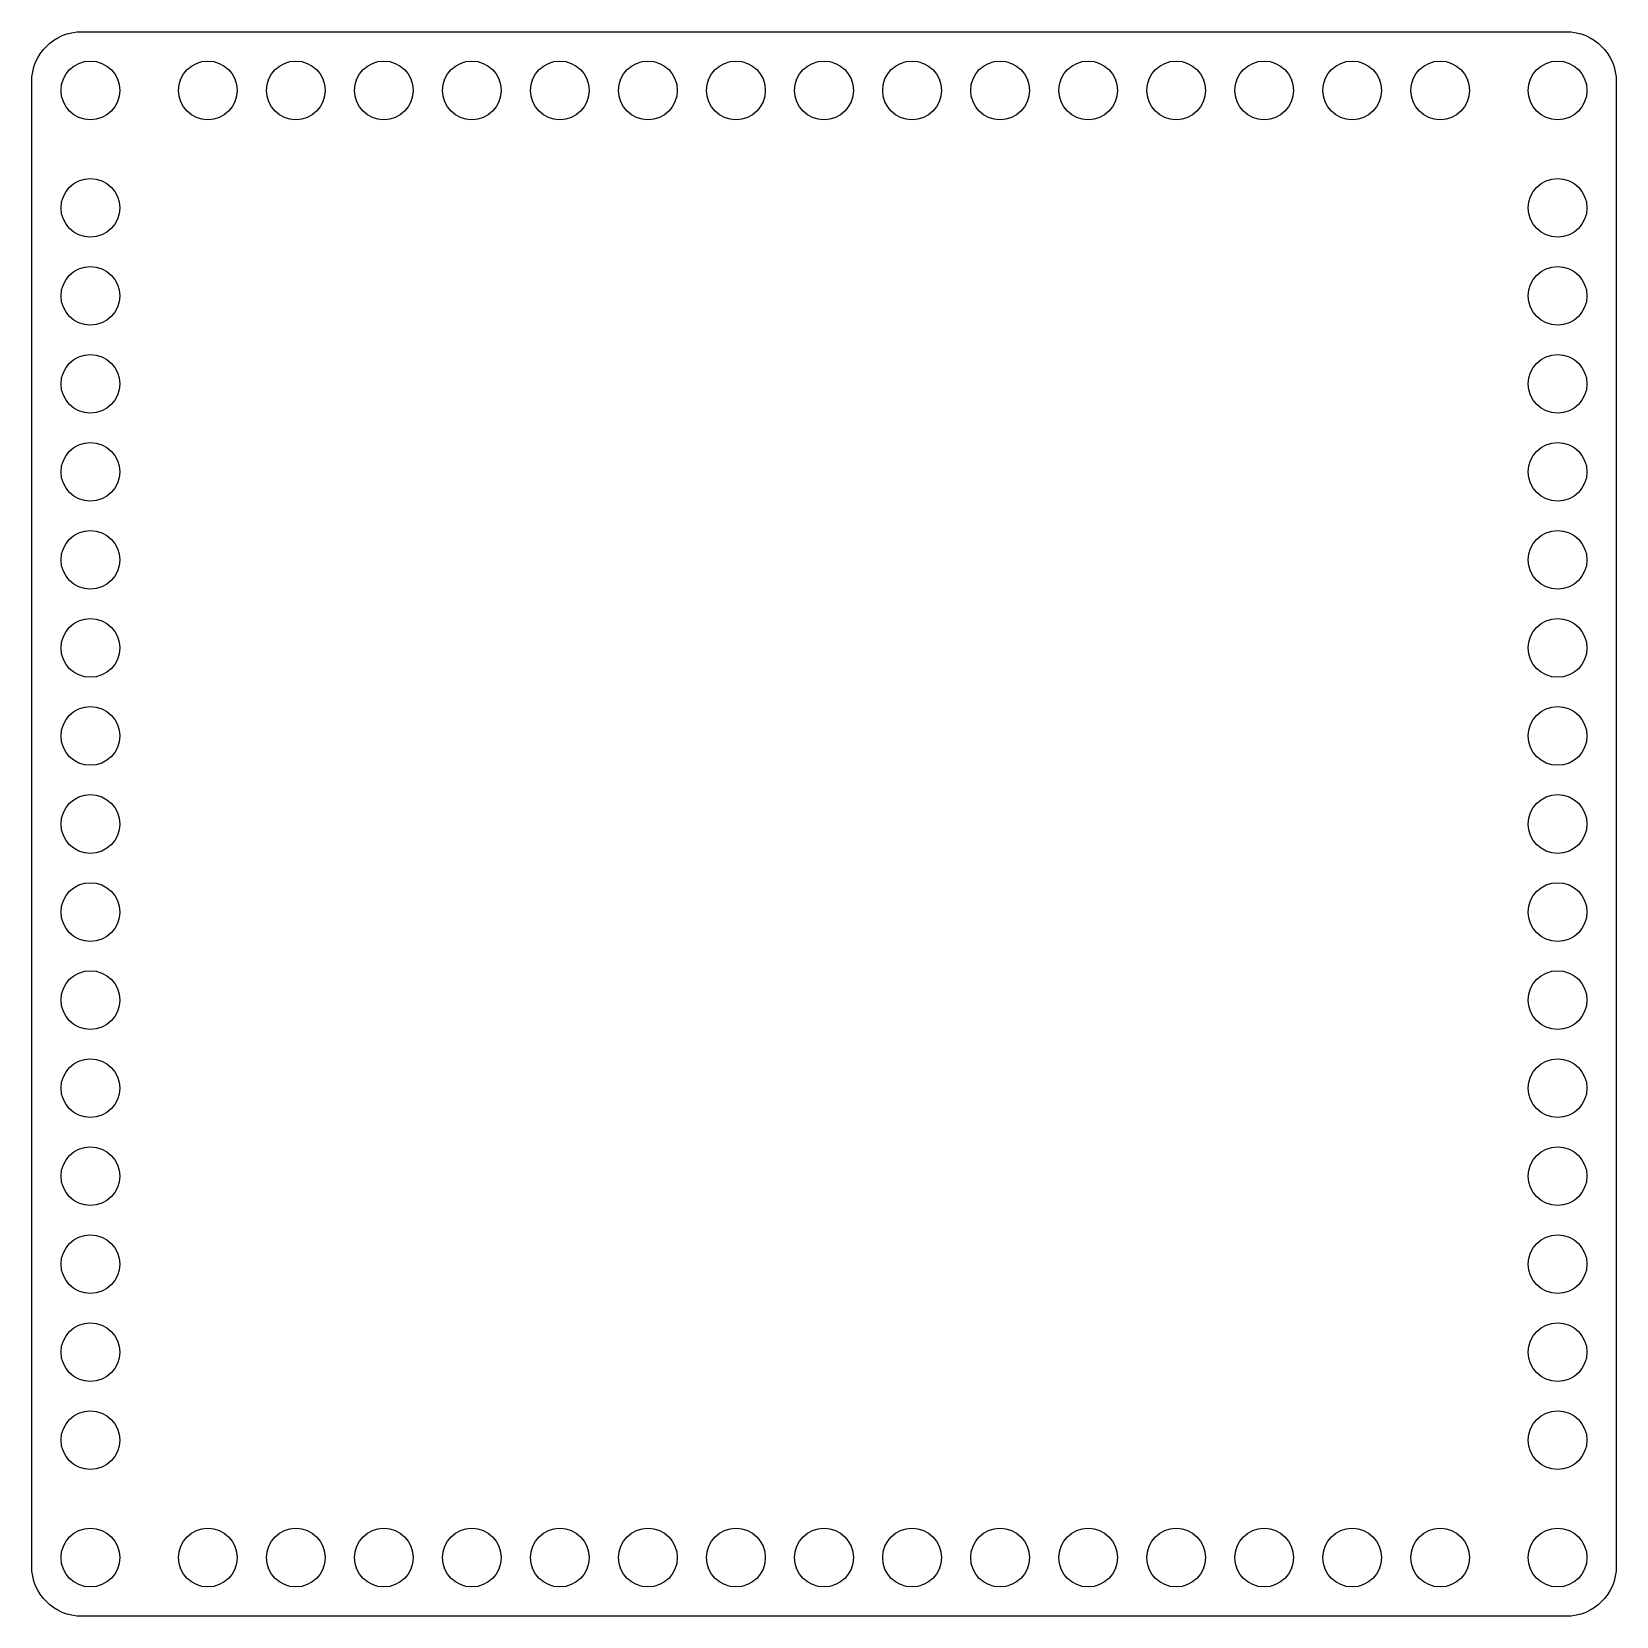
# Model space of a CAD drawing. Extents: x 1319 to 2084, y 468 to 1234.
import ezdxf

# ---------------------------------------------------------------- set-up
doc = ezdxf.new("R2010")
doc.units = 0
doc.layers.add('W0102_Printing_27X27', color=7, linetype='CONTINUOUS')

msp = doc.modelspace()

# ---------------------------------------------------------------- linework, layer by layer
at = {"layer": 'W0102_Printing_27X27', "color": 1}
for points in [[(1342.866866, 1233.664669), (2059.776849, 1233.664669)], [(1318.644867, 492.532688), (1318.644867, 1209.44267)], [(2083.998848, 1209.44267), (2083.998848, 492.532688)], [(2059.776849, 468.310688), (1342.866866, 468.310688)]]:
    msp.add_lwpolyline(points, dxfattribs=at)
for points in [[(1417.857265, 1205.31867)], [(1460.376963, 1205.31867)], [(1502.896562, 1205.31867)], [(1545.416361, 1205.31867)], [(1587.93596, 1205.31867)], [(1630.455659, 1205.31867)], [(1672.975258, 1205.31867)], [(1715.495057, 1205.31867)], [(1758.014756, 1205.31867)], [(1800.534355, 1205.31867)], [(1843.054054, 1205.31867)], [(1885.573853, 1205.31867)], [(1928.093452, 1205.31867)], [(1970.613151, 1205.31867)], [(2013.13275, 1205.31867)], [(2069.825648, 1205.31857)], [(1346.991166, 1191.14527)], [(1346.991066, 1134.452372)], [(2055.652549, 1134.452372)], [(1346.991066, 1091.932673)], [(2055.652549, 1091.932673)], [(1346.991066, 1049.413074)], [(2055.652549, 1049.413074)], [(1346.991066, 1006.893375)], [(2055.652549, 1006.893375)], [(1346.991066, 964.373676)], [(2055.652549, 964.373676)], [(1346.991066, 921.853977)], [(2055.652549, 921.853977)], [(1346.991066, 879.334278)], [(2055.652549, 879.334278)], [(1346.991066, 836.814579)], [(2055.652549, 836.814579)], [(1346.991066, 794.29488)], [(2055.652549, 794.29488)], [(1346.991066, 751.775281)], [(2055.652549, 751.775281)], [(1346.991066, 709.255582)], [(2055.652549, 709.255582)], [(1346.991066, 666.735883)], [(2055.652549, 666.735883)], [(1346.991066, 624.216184)], [(2055.652549, 624.216184)], [(1346.991066, 581.696485)], [(2055.652549, 581.696485)], [(1346.991066, 539.176787)], [(2055.652549, 539.176787)], [(1417.857265, 496.657088)], [(1460.376963, 496.657088)], [(1502.896562, 496.657088)], [(1545.416361, 496.657088)], [(1587.93596, 496.657088)], [(1630.455659, 496.657088)], [(1672.975258, 496.657088)], [(1715.495057, 496.657088)], [(1758.014756, 496.657088)], [(1800.534355, 496.657088)], [(1843.054054, 496.657088)], [(1885.573853, 496.657088)], [(1928.093452, 496.657088)], [(1970.613151, 496.657088)], [(2013.13275, 496.657088)], [(2069.825648, 496.657088)], [(1346.991066, 482.483888)], [(2059.776849, 468.310688)]]:
    msp.add_lwpolyline(points, close=True, dxfattribs=at)
for points in [[(1318.644867, 1209.44267), (1318.644867, 1222.820669), (1329.488867, 1233.664669), (1342.866866, 1233.664669)], [(2059.776849, 1233.664669), (2073.153848, 1233.664669), (2083.998848, 1222.820669), (2083.998848, 1209.44267)], [(1332.818167, 1205.31827), (1332.818167, 1213.14627), (1339.163167, 1219.49227), (1346.991166, 1219.49227)], [(1346.991166, 1219.49227), (1354.819166, 1219.49227), (1361.164166, 1213.14627), (1361.164166, 1205.31827)], [(1389.511265, 1205.31867), (1389.511265, 1213.14667), (1395.856265, 1219.49167), (1403.684265, 1219.49167)], [(1403.684265, 1219.49167), (1411.511265, 1219.49167), (1417.857265, 1213.14667), (1417.857265, 1205.31867)], [(1432.030964, 1205.31867), (1432.030964, 1213.14667), (1438.375964, 1219.49167), (1446.203964, 1219.49167)], [(1446.203964, 1219.49167), (1454.030964, 1219.49167), (1460.376963, 1213.14667), (1460.376963, 1205.31867)], [(1474.550563, 1205.31867), (1474.550563, 1213.14667), (1480.895563, 1219.49167), (1488.723563, 1219.49167)], [(1488.723563, 1219.49167), (1496.550563, 1219.49167), (1502.896562, 1213.14667), (1502.896562, 1205.31867)], [(1517.069362, 1205.31867), (1517.069362, 1213.14667), (1523.415362, 1219.49167), (1531.243362, 1219.49167)], [(1531.243362, 1219.49167), (1539.070362, 1219.49167), (1545.416361, 1213.14667), (1545.416361, 1205.31867)], [(1559.589961, 1205.31867), (1559.589961, 1213.14667), (1565.934961, 1219.49167), (1573.762961, 1219.49167)], [(1573.762961, 1219.49167), (1581.58996, 1219.49167), (1587.93596, 1213.14667), (1587.93596, 1205.31867)], [(1602.10966, 1205.31867), (1602.10966, 1213.14667), (1608.45466, 1219.49167), (1616.28266, 1219.49167)], [(1616.28266, 1219.49167), (1624.109659, 1219.49167), (1630.455659, 1213.14667), (1630.455659, 1205.31867)], [(1644.629259, 1205.31867), (1644.629259, 1213.14667), (1650.974259, 1219.49167), (1658.802259, 1219.49167)], [(1658.802259, 1219.49167), (1666.629258, 1219.49167), (1672.975258, 1213.14667), (1672.975258, 1205.31867)], [(1687.148058, 1205.31867), (1687.148058, 1213.14667), (1693.494058, 1219.49167), (1701.322057, 1219.49167)], [(1701.322057, 1219.49167), (1709.149057, 1219.49167), (1715.495057, 1213.14667), (1715.495057, 1205.31867)], [(1729.668757, 1205.31867), (1729.668757, 1213.14667), (1736.013757, 1219.49167), (1743.841756, 1219.49167)], [(1743.841756, 1219.49167), (1751.668756, 1219.49167), (1758.014756, 1213.14667), (1758.014756, 1205.31867)], [(1772.188356, 1205.31867), (1772.188356, 1213.14667), (1778.533356, 1219.49167), (1786.361355, 1219.49167)], [(1786.361355, 1219.49167), (1794.188355, 1219.49167), (1800.534355, 1213.14667), (1800.534355, 1205.31867)], [(1814.708055, 1205.31867), (1814.708055, 1213.14667), (1821.053054, 1219.49167), (1828.881054, 1219.49167)], [(1828.881054, 1219.49167), (1836.708054, 1219.49167), (1843.054054, 1213.14667), (1843.054054, 1205.31867)], [(1857.226854, 1205.31867), (1857.226854, 1213.14667), (1863.572853, 1219.49167), (1871.400853, 1219.49167)], [(1871.400853, 1219.49167), (1879.227853, 1219.49167), (1885.573853, 1213.14667), (1885.573853, 1205.31867)], [(1899.747453, 1205.31867), (1899.747453, 1213.14667), (1906.092452, 1219.49167), (1913.920452, 1219.49167)], [(1913.920452, 1219.49167), (1921.747452, 1219.49167), (1928.093452, 1213.14667), (1928.093452, 1205.31867)], [(1942.267151, 1205.31867), (1942.267151, 1213.14667), (1948.612151, 1219.49167), (1956.440151, 1219.49167)], [(1956.440151, 1219.49167), (1964.267151, 1219.49167), (1970.613151, 1213.14667), (1970.613151, 1205.31867)], [(1984.78675, 1205.31867), (1984.78675, 1213.14667), (1991.13175, 1219.49167), (1998.95975, 1219.49167)], [(1998.95975, 1219.49167), (2006.78675, 1219.49167), (2013.13275, 1213.14667), (2013.13275, 1205.31867)], [(2041.479649, 1205.31857), (2041.479649, 1213.14657), (2047.824649, 1219.49157), (2055.652649, 1219.49157)], [(2055.652649, 1219.49157), (2063.480648, 1219.49157), (2069.825648, 1213.14657), (2069.825648, 1205.31857)], [(1346.991166, 1191.14527), (1339.163167, 1191.14527), (1332.818167, 1197.49127), (1332.818167, 1205.31827)], [(1361.164166, 1205.31827), (1361.164166, 1197.49127), (1354.819166, 1191.14527), (1346.991166, 1191.14527)], [(1403.684265, 1191.14567), (1395.856265, 1191.14567), (1389.511265, 1197.49067), (1389.511265, 1205.31867)], [(1417.857265, 1205.31867), (1417.857265, 1197.49067), (1411.511265, 1191.14567), (1403.684265, 1191.14567)], [(1446.203964, 1191.14567), (1438.375964, 1191.14567), (1432.030964, 1197.49067), (1432.030964, 1205.31867)], [(1460.376963, 1205.31867), (1460.376963, 1197.49067), (1454.030964, 1191.14567), (1446.203964, 1191.14567)], [(1488.723563, 1191.14567), (1480.895563, 1191.14567), (1474.550563, 1197.49067), (1474.550563, 1205.31867)], [(1502.896562, 1205.31867), (1502.896562, 1197.49067), (1496.550563, 1191.14567), (1488.723563, 1191.14567)], [(1531.243362, 1191.14567), (1523.415362, 1191.14567), (1517.069362, 1197.49067), (1517.069362, 1205.31867)], [(1545.416361, 1205.31867), (1545.416361, 1197.49067), (1539.070362, 1191.14567), (1531.243362, 1191.14567)], [(1573.762961, 1191.14567), (1565.934961, 1191.14567), (1559.589961, 1197.49067), (1559.589961, 1205.31867)], [(1587.93596, 1205.31867), (1587.93596, 1197.49067), (1581.58996, 1191.14567), (1573.762961, 1191.14567)], [(1616.28266, 1191.14567), (1608.45466, 1191.14567), (1602.10966, 1197.49067), (1602.10966, 1205.31867)], [(1630.455659, 1205.31867), (1630.455659, 1197.49067), (1624.109659, 1191.14567), (1616.28266, 1191.14567)], [(1658.802259, 1191.14567), (1650.974259, 1191.14567), (1644.629259, 1197.49067), (1644.629259, 1205.31867)], [(1672.975258, 1205.31867), (1672.975258, 1197.49067), (1666.629258, 1191.14567), (1658.802259, 1191.14567)], [(1701.322057, 1191.14567), (1693.494058, 1191.14567), (1687.148058, 1197.49067), (1687.148058, 1205.31867)], [(1715.495057, 1205.31867), (1715.495057, 1197.49067), (1709.149057, 1191.14567), (1701.322057, 1191.14567)], [(1743.841756, 1191.14567), (1736.013757, 1191.14567), (1729.668757, 1197.49067), (1729.668757, 1205.31867)], [(1758.014756, 1205.31867), (1758.014756, 1197.49067), (1751.668756, 1191.14567), (1743.841756, 1191.14567)], [(1786.361355, 1191.14567), (1778.533356, 1191.14567), (1772.188356, 1197.49067), (1772.188356, 1205.31867)], [(1800.534355, 1205.31867), (1800.534355, 1197.49067), (1794.188355, 1191.14567), (1786.361355, 1191.14567)], [(1828.881054, 1191.14567), (1821.053054, 1191.14567), (1814.708055, 1197.49067), (1814.708055, 1205.31867)], [(1843.054054, 1205.31867), (1843.054054, 1197.49067), (1836.708054, 1191.14567), (1828.881054, 1191.14567)], [(1871.400853, 1191.14567), (1863.572853, 1191.14567), (1857.226854, 1197.49067), (1857.226854, 1205.31867)], [(1885.573853, 1205.31867), (1885.573853, 1197.49067), (1879.227853, 1191.14567), (1871.400853, 1191.14567)], [(1913.920452, 1191.14567), (1906.092452, 1191.14567), (1899.747453, 1197.49067), (1899.747453, 1205.31867)], [(1928.093452, 1205.31867), (1928.093452, 1197.49067), (1921.747452, 1191.14567), (1913.920452, 1191.14567)], [(1956.440151, 1191.14567), (1948.612151, 1191.14567), (1942.267151, 1197.49067), (1942.267151, 1205.31867)], [(1970.613151, 1205.31867), (1970.613151, 1197.49067), (1964.267151, 1191.14567), (1956.440151, 1191.14567)], [(1998.95975, 1191.14567), (1991.13175, 1191.14567), (1984.78675, 1197.49067), (1984.78675, 1205.31867)], [(2013.13275, 1205.31867), (2013.13275, 1197.49067), (2006.78675, 1191.14567), (1998.95975, 1191.14567)], [(2055.652649, 1191.14557), (2047.824649, 1191.14557), (2041.479649, 1197.49057), (2041.479649, 1205.31857)], [(2069.825648, 1205.31857), (2069.825648, 1197.49057), (2063.480648, 1191.14557), (2055.652649, 1191.14557)], [(1332.818067, 1148.625371), (1332.818067, 1156.453371), (1339.163067, 1162.798371), (1346.991066, 1162.798371)], [(1346.991066, 1162.798371), (1354.819066, 1162.798371), (1361.164066, 1156.453371), (1361.164066, 1148.625371)], [(2041.479549, 1148.625371), (2041.479549, 1156.453371), (2047.824549, 1162.798371), (2055.652549, 1162.798371)], [(2055.652549, 1162.798371), (2063.480548, 1162.798371), (2069.825548, 1156.453371), (2069.825548, 1148.625371)], [(1346.991066, 1134.452372), (1339.163067, 1134.452372), (1332.818067, 1140.798371), (1332.818067, 1148.625371)], [(1361.164066, 1148.625371), (1361.164066, 1140.798371), (1354.819066, 1134.452372), (1346.991066, 1134.452372)], [(2055.652549, 1134.452372), (2047.824549, 1134.452372), (2041.479549, 1140.798371), (2041.479549, 1148.625371)], [(2069.825548, 1148.625371), (2069.825548, 1140.798371), (2063.480548, 1134.452372), (2055.652549, 1134.452372)], [(1332.818067, 1106.105672), (1332.818067, 1113.933672), (1339.163067, 1120.278672), (1346.991066, 1120.278672)], [(1346.991066, 1120.278672), (1354.819066, 1120.278672), (1361.164066, 1113.933672), (1361.164066, 1106.105672)], [(2041.479549, 1106.105672), (2041.479549, 1113.933672), (2047.824549, 1120.278672), (2055.652549, 1120.278672)], [(2055.652549, 1120.278672), (2063.480548, 1120.278672), (2069.825548, 1113.933672), (2069.825548, 1106.105672)], [(1346.991066, 1091.932673), (1339.163067, 1091.932673), (1332.818067, 1098.278673), (1332.818067, 1106.105672)], [(1361.164066, 1106.105672), (1361.164066, 1098.278673), (1354.819066, 1091.932673), (1346.991066, 1091.932673)], [(2055.652549, 1091.932673), (2047.824549, 1091.932673), (2041.479549, 1098.278673), (2041.479549, 1106.105672)], [(2069.825548, 1106.105672), (2069.825548, 1098.278673), (2063.480548, 1091.932673), (2055.652549, 1091.932673)], [(1332.818067, 1063.586073), (1332.818067, 1071.414073), (1339.163067, 1077.759073), (1346.991066, 1077.759073)], [(1346.991066, 1077.759073), (1354.819066, 1077.759073), (1361.164066, 1071.414073), (1361.164066, 1063.586073)], [(2041.479549, 1063.586073), (2041.479549, 1071.414073), (2047.824549, 1077.759073), (2055.652549, 1077.759073)], [(2055.652549, 1077.759073), (2063.480548, 1077.759073), (2069.825548, 1071.414073), (2069.825548, 1063.586073)], [(1346.991066, 1049.413074), (1339.163067, 1049.413074), (1332.818067, 1055.758074), (1332.818067, 1063.586073)], [(1361.164066, 1063.586073), (1361.164066, 1055.758074), (1354.819066, 1049.413074), (1346.991066, 1049.413074)], [(2055.652549, 1049.413074), (2047.824549, 1049.413074), (2041.479549, 1055.758074), (2041.479549, 1063.586073)], [(2069.825548, 1063.586073), (2069.825548, 1055.758074), (2063.480548, 1049.413074), (2055.652549, 1049.413074)], [(1332.818067, 1021.066374), (1332.818067, 1028.894374), (1339.163067, 1035.239374), (1346.991066, 1035.239374)], [(1346.991066, 1035.239374), (1354.819066, 1035.239374), (1361.164066, 1028.894374), (1361.164066, 1021.066374)], [(2041.479549, 1021.066374), (2041.479549, 1028.894374), (2047.824549, 1035.239374), (2055.652549, 1035.239374)], [(2055.652549, 1035.239374), (2063.480548, 1035.239374), (2069.825548, 1028.894374), (2069.825548, 1021.066374)], [(1346.991066, 1006.893375), (1339.163067, 1006.893375), (1332.818067, 1013.239375), (1332.818067, 1021.066374)], [(1361.164066, 1021.066374), (1361.164066, 1013.239375), (1354.819066, 1006.893375), (1346.991066, 1006.893375)], [(2055.652549, 1006.893375), (2047.824549, 1006.893375), (2041.479549, 1013.239375), (2041.479549, 1021.066374)], [(2069.825548, 1021.066374), (2069.825548, 1013.239375), (2063.480548, 1006.893375), (2055.652549, 1006.893375)], [(1332.818067, 978.546676), (1332.818067, 986.374675), (1339.163067, 992.719675), (1346.991066, 992.719675)], [(1346.991066, 992.719675), (1354.819066, 992.719675), (1361.164066, 986.374675), (1361.164066, 978.546676)], [(2041.479549, 978.546676), (2041.479549, 986.374675), (2047.824549, 992.719675), (2055.652549, 992.719675)], [(2055.652549, 992.719675), (2063.480548, 992.719675), (2069.825548, 986.374675), (2069.825548, 978.546676)], [(1346.991066, 964.373676), (1339.163067, 964.373676), (1332.818067, 970.719676), (1332.818067, 978.546676)], [(1361.164066, 978.546676), (1361.164066, 970.719676), (1354.819066, 964.373676), (1346.991066, 964.373676)], [(2055.652549, 964.373676), (2047.824549, 964.373676), (2041.479549, 970.719676), (2041.479549, 978.546676)], [(2069.825548, 978.546676), (2069.825548, 970.719676), (2063.480548, 964.373676), (2055.652549, 964.373676)], [(1332.818067, 936.026977), (1332.818067, 943.854976), (1339.163067, 950.199976), (1346.991066, 950.199976)], [(1346.991066, 950.199976), (1354.819066, 950.199976), (1361.164066, 943.854976), (1361.164066, 936.026977)], [(2041.479549, 936.026977), (2041.479549, 943.854976), (2047.824549, 950.199976), (2055.652549, 950.199976)], [(2055.652549, 950.199976), (2063.480548, 950.199976), (2069.825548, 943.854976), (2069.825548, 936.026977)], [(1346.991066, 921.853977), (1339.163067, 921.853977), (1332.818067, 928.199977), (1332.818067, 936.026977)], [(1361.164066, 936.026977), (1361.164066, 928.199977), (1354.819066, 921.853977), (1346.991066, 921.853977)], [(2055.652549, 921.853977), (2047.824549, 921.853977), (2041.479549, 928.199977), (2041.479549, 936.026977)], [(2069.825548, 936.026977), (2069.825548, 928.199977), (2063.480548, 921.853977), (2055.652549, 921.853977)], [(1332.818067, 893.507278), (1332.818067, 901.335277), (1339.163067, 907.680277), (1346.991066, 907.680277)], [(1346.991066, 907.680277), (1354.819066, 907.680277), (1361.164066, 901.335277), (1361.164066, 893.507278)], [(2041.479549, 893.507278), (2041.479549, 901.335277), (2047.824549, 907.680277), (2055.652549, 907.680277)], [(2055.652549, 907.680277), (2063.480548, 907.680277), (2069.825548, 901.335277), (2069.825548, 893.507278)], [(1346.991066, 879.334278), (1339.163067, 879.334278), (1332.818067, 885.680278), (1332.818067, 893.507278)], [(1361.164066, 893.507278), (1361.164066, 885.680278), (1354.819066, 879.334278), (1346.991066, 879.334278)], [(2055.652549, 879.334278), (2047.824549, 879.334278), (2041.479549, 885.680278), (2041.479549, 893.507278)], [(2069.825548, 893.507278), (2069.825548, 885.680278), (2063.480548, 879.334278), (2055.652549, 879.334278)], [(1332.818067, 850.987579), (1332.818067, 858.815579), (1339.163067, 865.160578), (1346.991066, 865.160578)], [(1346.991066, 865.160578), (1354.819066, 865.160578), (1361.164066, 858.815579), (1361.164066, 850.987579)], [(2041.479549, 850.987579), (2041.479549, 858.815579), (2047.824549, 865.160578), (2055.652549, 865.160578)], [(2055.652549, 865.160578), (2063.480548, 865.160578), (2069.825548, 858.815579), (2069.825548, 850.987579)], [(1346.991066, 836.814579), (1339.163067, 836.814579), (1332.818067, 843.160579), (1332.818067, 850.987579)], [(1361.164066, 850.987579), (1361.164066, 843.160579), (1354.819066, 836.814579), (1346.991066, 836.814579)], [(2055.652549, 836.814579), (2047.824549, 836.814579), (2041.479549, 843.160579), (2041.479549, 850.987579)], [(2069.825548, 850.987579), (2069.825548, 843.160579), (2063.480548, 836.814579), (2055.652549, 836.814579)], [(1332.818067, 808.46788), (1332.818067, 816.29588), (1339.163067, 822.640879), (1346.991066, 822.640879)], [(1346.991066, 822.640879), (1354.819066, 822.640879), (1361.164066, 816.29588), (1361.164066, 808.46788)], [(2041.479549, 808.46788), (2041.479549, 816.29588), (2047.824549, 822.640879), (2055.652549, 822.640879)], [(2055.652549, 822.640879), (2063.480548, 822.640879), (2069.825548, 816.29588), (2069.825548, 808.46788)], [(1346.991066, 794.29488), (1339.163067, 794.29488), (1332.818067, 800.64088), (1332.818067, 808.46788)], [(1361.164066, 808.46788), (1361.164066, 800.64088), (1354.819066, 794.29488), (1346.991066, 794.29488)], [(2055.652549, 794.29488), (2047.824549, 794.29488), (2041.479549, 800.64088), (2041.479549, 808.46788)], [(2069.825548, 808.46788), (2069.825548, 800.64088), (2063.480548, 794.29488), (2055.652549, 794.29488)], [(1332.818067, 765.948281), (1332.818067, 773.776281), (1339.163067, 780.12128), (1346.991066, 780.12128)], [(1346.991066, 780.12128), (1354.819066, 780.12128), (1361.164066, 773.776281), (1361.164066, 765.948281)], [(2041.479549, 765.948281), (2041.479549, 773.776281), (2047.824549, 780.12128), (2055.652549, 780.12128)], [(2055.652549, 780.12128), (2063.480548, 780.12128), (2069.825548, 773.776281), (2069.825548, 765.948281)], [(1346.991066, 751.775281), (1339.163067, 751.775281), (1332.818067, 758.121281), (1332.818067, 765.948281)], [(1361.164066, 765.948281), (1361.164066, 758.121281), (1354.819066, 751.775281), (1346.991066, 751.775281)], [(2055.652549, 751.775281), (2047.824549, 751.775281), (2041.479549, 758.121281), (2041.479549, 765.948281)], [(2069.825548, 765.948281), (2069.825548, 758.121281), (2063.480548, 751.775281), (2055.652549, 751.775281)], [(1332.818067, 723.428582), (1332.818067, 731.256582), (1339.163067, 737.601582), (1346.991066, 737.601582)], [(1346.991066, 737.601582), (1354.819066, 737.601582), (1361.164066, 731.256582), (1361.164066, 723.428582)], [(2041.479549, 723.428582), (2041.479549, 731.256582), (2047.824549, 737.601582), (2055.652549, 737.601582)], [(2055.652549, 737.601582), (2063.480548, 737.601582), (2069.825548, 731.256582), (2069.825548, 723.428582)], [(1346.991066, 709.255582), (1339.163067, 709.255582), (1332.818067, 715.601582), (1332.818067, 723.428582)], [(1361.164066, 723.428582), (1361.164066, 715.601582), (1354.819066, 709.255582), (1346.991066, 709.255582)], [(2055.652549, 709.255582), (2047.824549, 709.255582), (2041.479549, 715.601582), (2041.479549, 723.428582)], [(2069.825548, 723.428582), (2069.825548, 715.601582), (2063.480548, 709.255582), (2055.652549, 709.255582)], [(1332.818067, 680.908883), (1332.818067, 688.736883), (1339.163067, 695.081883), (1346.991066, 695.081883)], [(1346.991066, 695.081883), (1354.819066, 695.081883), (1361.164066, 688.736883), (1361.164066, 680.908883)], [(2041.479549, 680.908883), (2041.479549, 688.736883), (2047.824549, 695.081883), (2055.652549, 695.081883)], [(2055.652549, 695.081883), (2063.480548, 695.081883), (2069.825548, 688.736883), (2069.825548, 680.908883)], [(1346.991066, 666.735883), (1339.163067, 666.735883), (1332.818067, 673.081883), (1332.818067, 680.908883)], [(1361.164066, 680.908883), (1361.164066, 673.081883), (1354.819066, 666.735883), (1346.991066, 666.735883)], [(2055.652549, 666.735883), (2047.824549, 666.735883), (2041.479549, 673.081883), (2041.479549, 680.908883)], [(2069.825548, 680.908883), (2069.825548, 673.081883), (2063.480548, 666.735883), (2055.652549, 666.735883)], [(1332.818067, 638.389184), (1332.818067, 646.217184), (1339.163067, 652.562184), (1346.991066, 652.562184)], [(1346.991066, 652.562184), (1354.819066, 652.562184), (1361.164066, 646.217184), (1361.164066, 638.389184)], [(2041.479549, 638.389184), (2041.479549, 646.217184), (2047.824549, 652.562184), (2055.652549, 652.562184)], [(2055.652549, 652.562184), (2063.480548, 652.562184), (2069.825548, 646.217184), (2069.825548, 638.389184)], [(1346.991066, 624.216184), (1339.163067, 624.216184), (1332.818067, 630.562184), (1332.818067, 638.389184)], [(1361.164066, 638.389184), (1361.164066, 630.562184), (1354.819066, 624.216184), (1346.991066, 624.216184)], [(2055.652549, 624.216184), (2047.824549, 624.216184), (2041.479549, 630.562184), (2041.479549, 638.389184)], [(2069.825548, 638.389184), (2069.825548, 630.562184), (2063.480548, 624.216184), (2055.652549, 624.216184)], [(1332.818067, 595.869485), (1332.818067, 603.697485), (1339.163067, 610.042485), (1346.991066, 610.042485)], [(1346.991066, 610.042485), (1354.819066, 610.042485), (1361.164066, 603.697485), (1361.164066, 595.869485)], [(2041.479549, 595.869485), (2041.479549, 603.697485), (2047.824549, 610.042485), (2055.652549, 610.042485)], [(2055.652549, 610.042485), (2063.480548, 610.042485), (2069.825548, 603.697485), (2069.825548, 595.869485)], [(1346.991066, 581.696485), (1339.163067, 581.696485), (1332.818067, 588.042485), (1332.818067, 595.869485)], [(1361.164066, 595.869485), (1361.164066, 588.042485), (1354.819066, 581.696485), (1346.991066, 581.696485)], [(2055.652549, 581.696485), (2047.824549, 581.696485), (2041.479549, 588.042485), (2041.479549, 595.869485)], [(2069.825548, 595.869485), (2069.825548, 588.042485), (2063.480548, 581.696485), (2055.652549, 581.696485)], [(1332.818067, 553.349786), (1332.818067, 561.177786), (1339.163067, 567.522786), (1346.991066, 567.522786)], [(1346.991066, 567.522786), (1354.819066, 567.522786), (1361.164066, 561.177786), (1361.164066, 553.349786)], [(2041.479549, 553.349786), (2041.479549, 561.177786), (2047.824549, 567.522786), (2055.652549, 567.522786)], [(2055.652549, 567.522786), (2063.480548, 567.522786), (2069.825548, 561.177786), (2069.825548, 553.349786)], [(1346.991066, 539.176787), (1339.163067, 539.176787), (1332.818067, 545.522786), (1332.818067, 553.349786)], [(1361.164066, 553.349786), (1361.164066, 545.522786), (1354.819066, 539.176787), (1346.991066, 539.176787)], [(2055.652549, 539.176787), (2047.824549, 539.176787), (2041.479549, 545.522786), (2041.479549, 553.349786)], [(2069.825548, 553.349786), (2069.825548, 545.522786), (2063.480548, 539.176787), (2055.652549, 539.176787)], [(1332.818067, 496.656888), (1332.818067, 504.484887), (1339.163067, 510.829887), (1346.991066, 510.829887)], [(1346.991066, 510.829887), (1354.819066, 510.829887), (1361.164066, 504.484887), (1361.164066, 496.656888)], [(1389.511265, 496.657088), (1389.511265, 504.485087), (1395.856265, 510.830087), (1403.684265, 510.830087)], [(1403.684265, 510.830087), (1411.511265, 510.830087), (1417.857265, 504.485087), (1417.857265, 496.657088)], [(1432.030964, 496.657088), (1432.030964, 504.485087), (1438.375964, 510.830087), (1446.203964, 510.830087)], [(1446.203964, 510.830087), (1454.030964, 510.830087), (1460.376963, 504.485087), (1460.376963, 496.657088)], [(1474.550563, 496.657088), (1474.550563, 504.485087), (1480.895563, 510.830087), (1488.723563, 510.830087)], [(1488.723563, 510.830087), (1496.550563, 510.830087), (1502.896562, 504.485087), (1502.896562, 496.657088)], [(1517.069362, 496.657088), (1517.069362, 504.485087), (1523.415362, 510.830087), (1531.243362, 510.830087)], [(1531.243362, 510.830087), (1539.070362, 510.830087), (1545.416361, 504.485087), (1545.416361, 496.657088)], [(1559.589961, 496.657088), (1559.589961, 504.485087), (1565.934961, 510.830087), (1573.762961, 510.830087)], [(1573.762961, 510.830087), (1581.58996, 510.830087), (1587.93596, 504.485087), (1587.93596, 496.657088)], [(1602.10966, 496.657088), (1602.10966, 504.485087), (1608.45466, 510.830087), (1616.28266, 510.830087)], [(1616.28266, 510.830087), (1624.109659, 510.830087), (1630.455659, 504.485087), (1630.455659, 496.657088)], [(1644.629259, 496.657088), (1644.629259, 504.485087), (1650.974259, 510.830087), (1658.802259, 510.830087)], [(1658.802259, 510.830087), (1666.629258, 510.830087), (1672.975258, 504.485087), (1672.975258, 496.657088)], [(1687.148058, 496.657088), (1687.148058, 504.485087), (1693.494058, 510.830087), (1701.322057, 510.830087)], [(1701.322057, 510.830087), (1709.149057, 510.830087), (1715.495057, 504.485087), (1715.495057, 496.657088)], [(1729.668757, 496.657088), (1729.668757, 504.485087), (1736.013757, 510.830087), (1743.841756, 510.830087)], [(1743.841756, 510.830087), (1751.668756, 510.830087), (1758.014756, 504.485087), (1758.014756, 496.657088)], [(1772.188356, 496.657088), (1772.188356, 504.485087), (1778.533356, 510.830087), (1786.361355, 510.830087)], [(1786.361355, 510.830087), (1794.188355, 510.830087), (1800.534355, 504.485087), (1800.534355, 496.657088)], [(1814.708055, 496.657088), (1814.708055, 504.485087), (1821.053054, 510.830087), (1828.881054, 510.830087)], [(1828.881054, 510.830087), (1836.708054, 510.830087), (1843.054054, 504.485087), (1843.054054, 496.657088)], [(1857.226854, 496.657088), (1857.226854, 504.485087), (1863.572853, 510.830087), (1871.400853, 510.830087)], [(1871.400853, 510.830087), (1879.227853, 510.830087), (1885.573853, 504.485087), (1885.573853, 496.657088)], [(1899.747453, 496.657088), (1899.747453, 504.485087), (1906.092452, 510.830087), (1913.920452, 510.830087)], [(1913.920452, 510.830087), (1921.747452, 510.830087), (1928.093452, 504.485087), (1928.093452, 496.657088)], [(1942.267151, 496.657088), (1942.267151, 504.485087), (1948.612151, 510.830087), (1956.440151, 510.830087)], [(1956.440151, 510.830087), (1964.267151, 510.830087), (1970.613151, 504.485087), (1970.613151, 496.657088)], [(1984.78675, 496.657088), (1984.78675, 504.485087), (1991.13175, 510.830087), (1998.95975, 510.830087)], [(1998.95975, 510.830087), (2006.78675, 510.830087), (2013.13275, 504.485087), (2013.13275, 496.657088)], [(2041.479649, 496.657088), (2041.479649, 504.485087), (2047.824649, 510.830087), (2055.652649, 510.830087)], [(2055.652649, 510.830087), (2063.480648, 510.830087), (2069.825648, 504.485087), (2069.825648, 496.657088)], [(1342.866866, 468.310688), (1329.488867, 468.310688), (1318.644867, 479.155688), (1318.644867, 492.532688)], [(1346.991066, 482.483888), (1339.163067, 482.483888), (1332.818067, 488.829888), (1332.818067, 496.656888)], [(1361.164066, 496.656888), (1361.164066, 488.829888), (1354.819066, 482.483888), (1346.991066, 482.483888)], [(1403.684265, 482.484088), (1395.856265, 482.484088), (1389.511265, 488.829088), (1389.511265, 496.657088)], [(1417.857265, 496.657088), (1417.857265, 488.829088), (1411.511265, 482.484088), (1403.684265, 482.484088)], [(1446.203964, 482.484088), (1438.375964, 482.484088), (1432.030964, 488.829088), (1432.030964, 496.657088)], [(1460.376963, 496.657088), (1460.376963, 488.829088), (1454.030964, 482.484088), (1446.203964, 482.484088)], [(1488.723563, 482.484088), (1480.895563, 482.484088), (1474.550563, 488.829088), (1474.550563, 496.657088)], [(1502.896562, 496.657088), (1502.896562, 488.829088), (1496.550563, 482.484088), (1488.723563, 482.484088)], [(1531.243362, 482.484088), (1523.415362, 482.484088), (1517.069362, 488.829088), (1517.069362, 496.657088)], [(1545.416361, 496.657088), (1545.416361, 488.829088), (1539.070362, 482.484088), (1531.243362, 482.484088)], [(1573.762961, 482.484088), (1565.934961, 482.484088), (1559.589961, 488.829088), (1559.589961, 496.657088)], [(1587.93596, 496.657088), (1587.93596, 488.829088), (1581.58996, 482.484088), (1573.762961, 482.484088)], [(1616.28266, 482.484088), (1608.45466, 482.484088), (1602.10966, 488.829088), (1602.10966, 496.657088)], [(1630.455659, 496.657088), (1630.455659, 488.829088), (1624.109659, 482.484088), (1616.28266, 482.484088)], [(1658.802259, 482.484088), (1650.974259, 482.484088), (1644.629259, 488.829088), (1644.629259, 496.657088)], [(1672.975258, 496.657088), (1672.975258, 488.829088), (1666.629258, 482.484088), (1658.802259, 482.484088)], [(1701.322057, 482.484088), (1693.494058, 482.484088), (1687.148058, 488.829088), (1687.148058, 496.657088)], [(1715.495057, 496.657088), (1715.495057, 488.829088), (1709.149057, 482.484088), (1701.322057, 482.484088)], [(1743.841756, 482.484088), (1736.013757, 482.484088), (1729.668757, 488.829088), (1729.668757, 496.657088)], [(1758.014756, 496.657088), (1758.014756, 488.829088), (1751.668756, 482.484088), (1743.841756, 482.484088)], [(1786.361355, 482.484088), (1778.533356, 482.484088), (1772.188356, 488.829088), (1772.188356, 496.657088)], [(1800.534355, 496.657088), (1800.534355, 488.829088), (1794.188355, 482.484088), (1786.361355, 482.484088)], [(1828.881054, 482.484088), (1821.053054, 482.484088), (1814.708055, 488.829088), (1814.708055, 496.657088)], [(1843.054054, 496.657088), (1843.054054, 488.829088), (1836.708054, 482.484088), (1828.881054, 482.484088)], [(1871.400853, 482.484088), (1863.572853, 482.484088), (1857.226854, 488.829088), (1857.226854, 496.657088)], [(1885.573853, 496.657088), (1885.573853, 488.829088), (1879.227853, 482.484088), (1871.400853, 482.484088)], [(1913.920452, 482.484088), (1906.092452, 482.484088), (1899.747453, 488.829088), (1899.747453, 496.657088)], [(1928.093452, 496.657088), (1928.093452, 488.829088), (1921.747452, 482.484088), (1913.920452, 482.484088)], [(1956.440151, 482.484088), (1948.612151, 482.484088), (1942.267151, 488.829088), (1942.267151, 496.657088)], [(1970.613151, 496.657088), (1970.613151, 488.829088), (1964.267151, 482.484088), (1956.440151, 482.484088)], [(1998.95975, 482.484088), (1991.13175, 482.484088), (1984.78675, 488.829088), (1984.78675, 496.657088)], [(2013.13275, 496.657088), (2013.13275, 488.829088), (2006.78675, 482.484088), (1998.95975, 482.484088)], [(2055.652649, 482.484088), (2047.824649, 482.484088), (2041.479649, 488.829088), (2041.479649, 496.657088)], [(2069.825648, 496.657088), (2069.825648, 488.829088), (2063.480648, 482.484088), (2055.652649, 482.484088)], [(2083.998848, 492.532688), (2083.998848, 479.155688), (2073.153848, 468.310688), (2059.776849, 468.310688)]]:
    msp.add_open_spline(points, degree=3, dxfattribs=at)

doc.saveas('drawing.dxf')
